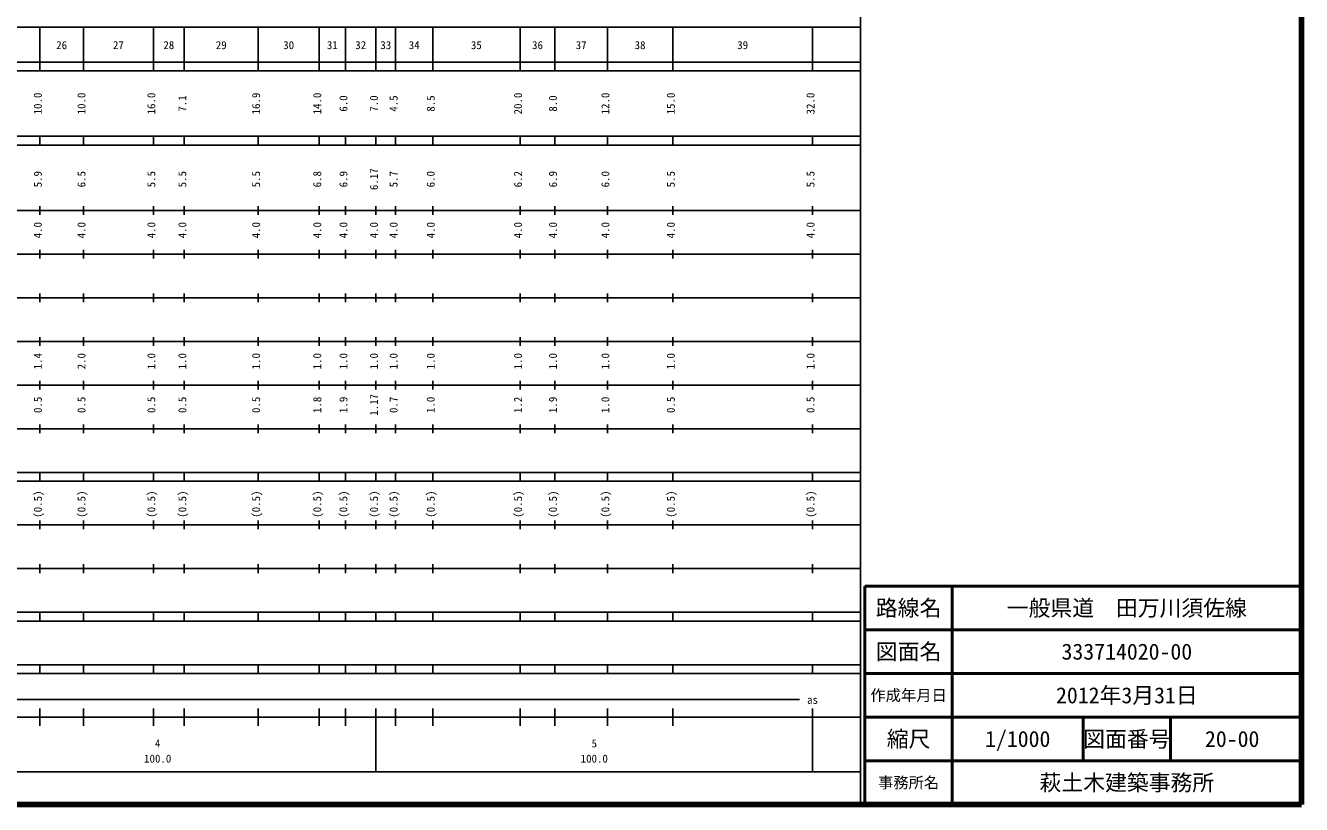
# Model space of a CAD drawing. Units: millimetres on the paper, enlarged 1000 times. Extents: x 40000 to 680000, y 20000 to 380000.
# Drawn here: x 387722 to 680000, y 20000 to 198357 of the extents above; entities that cross this region are included whole.
import ezdxf
from ezdxf.enums import TextEntityAlignment as Align

# ---------------------------------------------------------------- set-up
doc = ezdxf.new("R2010")
doc.units = ezdxf.units.MM
doc.header["$LTSCALE"] = 1000
for name, color, linetype, lineweight in [('M-TTL', 2, 'Continuous', 140), ('M-TTL-BAND', 7, 'Continuous', 25), ('M-TTL-FRAM', 2, 'Continuous', 50), ('M-TTL-LINE', 7, 'Continuous', 50)]:
    doc.layers.add(name, color=color, linetype=linetype, lineweight=lineweight)
doc.layers.add('M-TTL-TXT', color=7, linetype='Continuous')
doc.styles.add('ＭＳ ゴシック', font='')
doc.styles.get('ＭＳ ゴシック').set_extended_font_data('MS Gothic')

msp = doc.modelspace()

# ---------------------------------------------------------------- linework, layer by layer
at = {"layer": 'M-TTL'}
for p, q in [((680000, 20000), (680000, 380000)), ((40000, 20000), (680000, 20000))]:
    msp.add_line(p, q, dxfattribs=at)
at = {"layer": 'M-TTL-BAND'}
for p, q in [((579000, 20000), (579000, 370000)), ((68000, 198000), (579000, 198000)), ((391000, 188000), (391000, 198000)), ((401000, 188000), (401000, 198000)), ((417000, 188000), (417000, 198000)), ((424100, 188000), (424100, 198000)), ((441000, 188000), (441000, 198000)), ((455000, 188000), (455000, 198000)), ((461000, 188000), (461000, 198000)), ((468000, 188000), (468000, 198000)), ((472500, 188000), (472500, 198000)), ((481000, 188000), (481000, 198000)), ((501000, 188000), (501000, 198000)), ((509000, 188000), (509000, 198000)), ((521000, 188000), (521000, 198000)), ((536000, 188000), (536000, 198000)), ((568000, 188000), (568000, 198000)), ((40000, 190000), (579000, 190000)), ((40000, 188000), (579000, 188000)), ((40000, 173000), (579000, 173000)), ((391000, 171000), (391000, 173000)), ((401000, 171000), (401000, 173000)), ((417000, 171000), (417000, 173000)), ((424100, 171000), (424100, 173000)), ((441000, 171000), (441000, 173000)), ((455000, 171000), (455000, 173000)), ((461000, 171000), (461000, 173000)), ((468000, 171000), (468000, 173000)), ((472500, 171000), (472500, 173000)), ((481000, 171000), (481000, 173000)), ((501000, 171000), (501000, 173000)), ((509000, 171000), (509000, 173000)), ((521000, 171000), (521000, 173000)), ((536000, 171000), (536000, 173000)), ((568000, 171000), (568000, 173000)), ((40000, 171000), (579000, 171000)), ((40000, 156000), (579000, 156000)), ((391000, 155000), (391000, 157000)), ((401000, 155000), (401000, 157000)), ((417000, 155000), (417000, 157000)), ((424100, 155000), (424100, 157000)), ((441000, 155000), (441000, 157000)), ((455000, 155000), (455000, 157000)), ((461000, 155000), (461000, 157000)), ((468000, 155000), (468000, 157000)), ((472500, 155000), (472500, 157000)), ((481000, 155000), (481000, 157000)), ((501000, 155000), (501000, 157000)), ((509000, 155000), (509000, 157000)), ((521000, 155000), (521000, 157000)), ((536000, 155000), (536000, 157000)), ((568000, 155000), (568000, 157000)), ((391000, 145000), (391000, 147000)), ((401000, 145000), (401000, 147000)), ((417000, 145000), (417000, 147000)), ((424100, 145000), (424100, 147000)), ((441000, 145000), (441000, 147000)), ((455000, 145000), (455000, 147000)), ((461000, 145000), (461000, 147000)), ((468000, 145000), (468000, 147000)), ((472500, 145000), (472500, 147000)), ((481000, 145000), (481000, 147000)), ((501000, 145000), (501000, 147000)), ((509000, 145000), (509000, 147000)), ((521000, 145000), (521000, 147000)), ((536000, 145000), (536000, 147000)), ((568000, 145000), (568000, 147000)), ((46000, 146000), (579000, 146000)), ((52000, 136000), (579000, 136000)), ((391000, 135000), (391000, 137000)), ((401000, 135000), (401000, 137000)), ((417000, 135000), (417000, 137000)), ((424100, 135000), (424100, 137000)), ((441000, 135000), (441000, 137000)), ((455000, 135000), (455000, 137000)), ((461000, 135000), (461000, 137000)), ((468000, 135000), (468000, 137000)), ((472500, 135000), (472500, 137000)), ((481000, 135000), (481000, 137000)), ((501000, 135000), (501000, 137000)), ((509000, 135000), (509000, 137000)), ((521000, 135000), (521000, 137000)), ((536000, 135000), (536000, 137000)), ((568000, 135000), (568000, 137000)), ((46000, 126000), (579000, 126000)), ((391000, 125000), (391000, 127000)), ((401000, 125000), (401000, 127000)), ((417000, 125000), (417000, 127000)), ((424100, 125000), (424100, 127000)), ((441000, 125000), (441000, 127000)), ((455000, 125000), (455000, 127000)), ((461000, 125000), (461000, 127000)), ((468000, 125000), (468000, 127000)), ((472500, 125000), (472500, 127000)), ((481000, 125000), (481000, 127000)), ((501000, 125000), (501000, 127000)), ((509000, 125000), (509000, 127000)), ((521000, 125000), (521000, 127000)), ((536000, 125000), (536000, 127000)), ((568000, 125000), (568000, 127000)), ((391000, 115000), (391000, 117000)), ((401000, 115000), (401000, 117000)), ((417000, 115000), (417000, 117000)), ((424100, 115000), (424100, 117000)), ((441000, 115000), (441000, 117000)), ((455000, 115000), (455000, 117000)), ((461000, 115000), (461000, 117000)), ((468000, 115000), (468000, 117000)), ((472500, 115000), (472500, 117000)), ((481000, 115000), (481000, 117000)), ((501000, 115000), (501000, 117000)), ((509000, 115000), (509000, 117000)), ((521000, 115000), (521000, 117000)), ((536000, 115000), (536000, 117000)), ((568000, 115000), (568000, 117000)), ((52000, 116000), (579000, 116000)), ((46000, 106000), (579000, 106000)), ((391000, 105000), (391000, 107000)), ((401000, 105000), (401000, 107000)), ((417000, 105000), (417000, 107000)), ((424100, 105000), (424100, 107000)), ((441000, 105000), (441000, 107000)), ((455000, 105000), (455000, 107000)), ((461000, 105000), (461000, 107000)), ((468000, 105000), (468000, 107000)), ((472500, 105000), (472500, 107000)), ((481000, 105000), (481000, 107000)), ((501000, 105000), (501000, 107000)), ((509000, 105000), (509000, 107000)), ((521000, 105000), (521000, 107000)), ((536000, 105000), (536000, 107000)), ((568000, 105000), (568000, 107000)), ((40000, 96000), (579000, 96000)), ((40000, 94000), (579000, 94000)), ((391000, 94000), (391000, 96000)), ((401000, 94000), (401000, 96000)), ((417000, 94000), (417000, 96000)), ((424100, 94000), (424100, 96000)), ((441000, 94000), (441000, 96000)), ((455000, 94000), (455000, 96000)), ((461000, 94000), (461000, 96000)), ((468000, 94000), (468000, 96000)), ((472500, 94000), (472500, 96000)), ((481000, 94000), (481000, 96000)), ((501000, 94000), (501000, 96000)), ((509000, 94000), (509000, 96000)), ((521000, 94000), (521000, 96000)), ((536000, 94000), (536000, 96000)), ((568000, 94000), (568000, 96000)), ((391000, 83000), (391000, 85000)), ((401000, 83000), (401000, 85000)), ((417000, 83000), (417000, 85000)), ((424100, 83000), (424100, 85000)), ((441000, 83000), (441000, 85000)), ((455000, 83000), (455000, 85000)), ((461000, 83000), (461000, 85000)), ((468000, 83000), (468000, 85000)), ((472500, 83000), (472500, 85000)), ((481000, 83000), (481000, 85000)), ((501000, 83000), (501000, 85000)), ((509000, 83000), (509000, 85000)), ((521000, 83000), (521000, 85000)), ((536000, 83000), (536000, 85000)), ((568000, 83000), (568000, 85000)), ((49000, 84000), (579000, 84000)), ((40000, 74000), (579000, 74000)), ((391000, 73000), (391000, 75000)), ((401000, 73000), (401000, 75000)), ((417000, 73000), (417000, 75000)), ((424100, 73000), (424100, 75000)), ((441000, 73000), (441000, 75000)), ((455000, 73000), (455000, 75000)), ((461000, 73000), (461000, 75000)), ((468000, 73000), (468000, 75000)), ((472500, 73000), (472500, 75000)), ((481000, 73000), (481000, 75000)), ((501000, 73000), (501000, 75000)), ((509000, 73000), (509000, 75000)), ((521000, 73000), (521000, 75000)), ((536000, 73000), (536000, 75000)), ((568000, 73000), (568000, 75000)), ((40000, 64000), (579000, 64000)), ((40000, 62000), (579000, 62000)), ((391000, 62000), (391000, 64000)), ((401000, 62000), (401000, 64000)), ((417000, 62000), (417000, 64000)), ((424100, 62000), (424100, 64000)), ((441000, 62000), (441000, 64000)), ((455000, 62000), (455000, 64000)), ((461000, 62000), (461000, 64000)), ((468000, 62000), (468000, 64000)), ((472500, 62000), (472500, 64000)), ((481000, 62000), (481000, 64000)), ((501000, 62000), (501000, 64000)), ((509000, 62000), (509000, 64000)), ((521000, 62000), (521000, 64000)), ((536000, 62000), (536000, 64000)), ((568000, 62000), (568000, 64000)), ((40000, 52000), (579000, 52000)), ((40000, 50000), (579000, 50000)), ((391000, 50000), (391000, 52000)), ((401000, 50000), (401000, 52000)), ((417000, 50000), (417000, 52000)), ((424100, 50000), (424100, 52000)), ((441000, 50000), (441000, 52000)), ((455000, 50000), (455000, 52000)), ((461000, 50000), (461000, 52000)), ((468000, 50000), (468000, 52000)), ((472500, 50000), (472500, 52000)), ((481000, 50000), (481000, 52000)), ((501000, 50000), (501000, 52000)), ((509000, 50000), (509000, 52000)), ((521000, 50000), (521000, 52000)), ((536000, 50000), (536000, 52000)), ((568000, 50000), (568000, 52000)), ((71000, 44000), (565000, 44000)), ((391000, 38000), (391000, 42000)), ((401000, 38000), (401000, 42000)), ((417000, 38000), (417000, 42000)), ((424100, 38000), (424100, 42000)), ((441000, 38000), (441000, 42000)), ((455000, 38000), (455000, 42000)), ((461000, 38000), (461000, 42000)), ((468000, 27500), (468000, 42000)), ((472500, 38000), (472500, 42000)), ((481000, 38000), (481000, 42000)), ((501000, 38000), (501000, 42000)), ((509000, 38000), (509000, 42000)), ((521000, 38000), (521000, 42000)), ((536000, 38000), (536000, 42000)), ((568000, 27500), (568000, 42000)), ((40000, 40000), (579000, 40000)), ((68000, 27500), (579000, 27500))]:
    msp.add_line(p, q, dxfattribs=at)
at = {"layer": 'M-TTL-FRAM'}
for p, q in [((680000, 70000), (580000, 70000)), ((580000, 70000), (580000, 20000))]:
    msp.add_line(p, q, dxfattribs=at)
at = {"layer": 'M-TTL-LINE'}
for p, q in [((600000, 70000), (600000, 20000)), ((680000, 60000), (580000, 60000)), ((680000, 50000), (580000, 50000)), ((680000, 40000), (580000, 40000)), ((630000, 40000), (630000, 30000)), ((650000, 40000), (650000, 30000)), ((680000, 30000), (580000, 30000))]:
    msp.add_line(p, q, dxfattribs=at)

# ---------------------------------------------------------------- texts
at = {"layer": 'M-TTL-BAND', "style": 'ＭＳ ゴシック'}
for s, p in [('26', (396000, 192405)), ('27', (409000, 192405)), ('28', (420550, 192405)), ('29', (432550, 192405)), ('30', (448000, 192405)), ('31', (458000, 192405)), ('32', (464500, 192405)), ('33', (470250, 192405)), ('34', (476750, 192405)), ('35', (491000, 192405)), ('36', (505000, 192405)), ('37', (515000, 192405)), ('38', (528500, 192405)), ('39', (552000, 192405)), ('as', (568000, 42500)), ('4', (418000, 32523)), ('5', (518000, 32523)), ('100.0', (418000, 29033)), ('100.0', (518000, 29033))]:
    msp.add_text(s, height=1833, dxfattribs=at).set_placement(p, align=Align.BOTTOM_CENTER)
for s, p in [('10.0', (392000, 180500)), ('10.0', (402000, 180500)), ('16.0', (418000, 180500)), ('7.1', (425100, 180500)), ('16.9', (442000, 180500)), ('14.0', (456000, 180500)), ('6.0', (462000, 180500)), ('7.0', (469000, 180500)), ('4.5', (473500, 180500)), ('8.5', (482000, 180500)), ('20.0', (502000, 180500)), ('8.0', (510000, 180500)), ('12.0', (522000, 180500)), ('15.0', (537000, 180500)), ('32.0', (569000, 180500)), ('5.9', (392000, 163174)), ('6.5', (402000, 163174)), ('5.5', (418000, 163174)), ('5.5', (425100, 163174)), ('5.5', (442000, 163174)), ('6.8', (456000, 163174)), ('6.9', (462000, 163174)), ('6.17', (469000, 163174)), ('5.7', (473500, 163174)), ('6.0', (482000, 163174)), ('6.2', (502000, 163174)), ('6.9', (510000, 163174)), ('6.0', (522000, 163174)), ('5.5', (537000, 163174)), ('5.5', (569000, 163174)), ('4.0', (392000, 151500)), ('4.0', (402000, 151500)), ('4.0', (418000, 151500)), ('4.0', (425100, 151500)), ('4.0', (442000, 151500)), ('4.0', (456000, 151500)), ('4.0', (462000, 151500)), ('4.0', (469000, 151500)), ('4.0', (473500, 151500)), ('4.0', (482000, 151500)), ('4.0', (502000, 151500)), ('4.0', (510000, 151500)), ('4.0', (522000, 151500)), ('4.0', (537000, 151500)), ('4.0', (569000, 151500)), ('1.4', (392000, 121500)), ('2.0', (402000, 121500)), ('1.0', (418000, 121500)), ('1.0', (425100, 121500)), ('1.0', (442000, 121500)), ('1.0', (456000, 121500)), ('1.0', (462000, 121500)), ('1.0', (469000, 121500)), ('1.0', (473500, 121500)), ('1.0', (482000, 121500)), ('1.0', (502000, 121500)), ('1.0', (510000, 121500)), ('1.0', (522000, 121500)), ('1.0', (537000, 121500)), ('1.0', (569000, 121500)), ('0.5', (392000, 111500)), ('0.5', (402000, 111500)), ('0.5', (418000, 111500)), ('0.5', (425100, 111500)), ('0.5', (442000, 111500)), ('1.8', (456000, 111500)), ('1.9', (462000, 111500)), ('1.17', (469000, 111500)), ('0.7', (473500, 111500)), ('1.0', (482000, 111500)), ('1.2', (502000, 111500)), ('1.9', (510000, 111500)), ('1.0', (522000, 111500)), ('0.5', (537000, 111500)), ('0.5', (569000, 111500)), ('(0.5)', (392000, 88764)), ('(0.5)', (402000, 88764)), ('(0.5)', (418000, 88764)), ('(0.5)', (425100, 88764)), ('(0.5)', (442000, 88764)), ('(0.5)', (456000, 88764)), ('(0.5)', (462000, 88764)), ('(0.5)', (469000, 88764)), ('(0.5)', (473500, 88764)), ('(0.5)', (482000, 88764)), ('(0.5)', (502000, 88764)), ('(0.5)', (510000, 88764)), ('(0.5)', (522000, 88764)), ('(0.5)', (537000, 88764)), ('(0.5)', (569000, 88764))]:
    msp.add_text(s, height=1833, rotation=90, dxfattribs=at).set_placement(p, align=Align.BOTTOM_CENTER)
at = {"layer": 'M-TTL-TXT', "style": 'ＭＳ ゴシック'}
for s, height, p in [('路線名', 3666, (590000, 65000)), ('路線名', 3666, (590000, 65000)), ('一般県道\u3000田万川須佐線', 3666, (640000, 65000)), ('図面名', 3666, (590000, 55000)), ('図面名', 3666, (590000, 55000)), ('333714020-00', 3666, (640000, 55000)), ('2012年3月31日', 3666, (640000, 45000)), ('作成年月日', 2566, (590000, 45000)), ('作成年月日', 2566, (590000, 45000)), ('縮尺', 3666, (590000, 35000)), ('縮尺', 3666, (590000, 35000)), ('1/1000', 3666, (615000, 35000)), ('図面番号', 3666, (640000, 35000)), ('図面番号', 3666, (640000, 35000)), ('20-00', 3666, (664125, 35000)), ('事務所名', 2566, (590000, 25000)), ('事務所名', 2566, (590000, 25000)), ('萩土木建築事務所', 3666, (640000, 25000))]:
    msp.add_text(s, height=height, dxfattribs=at).set_placement(p, align=Align.MIDDLE_CENTER)

doc.saveas('drawing.dxf')
